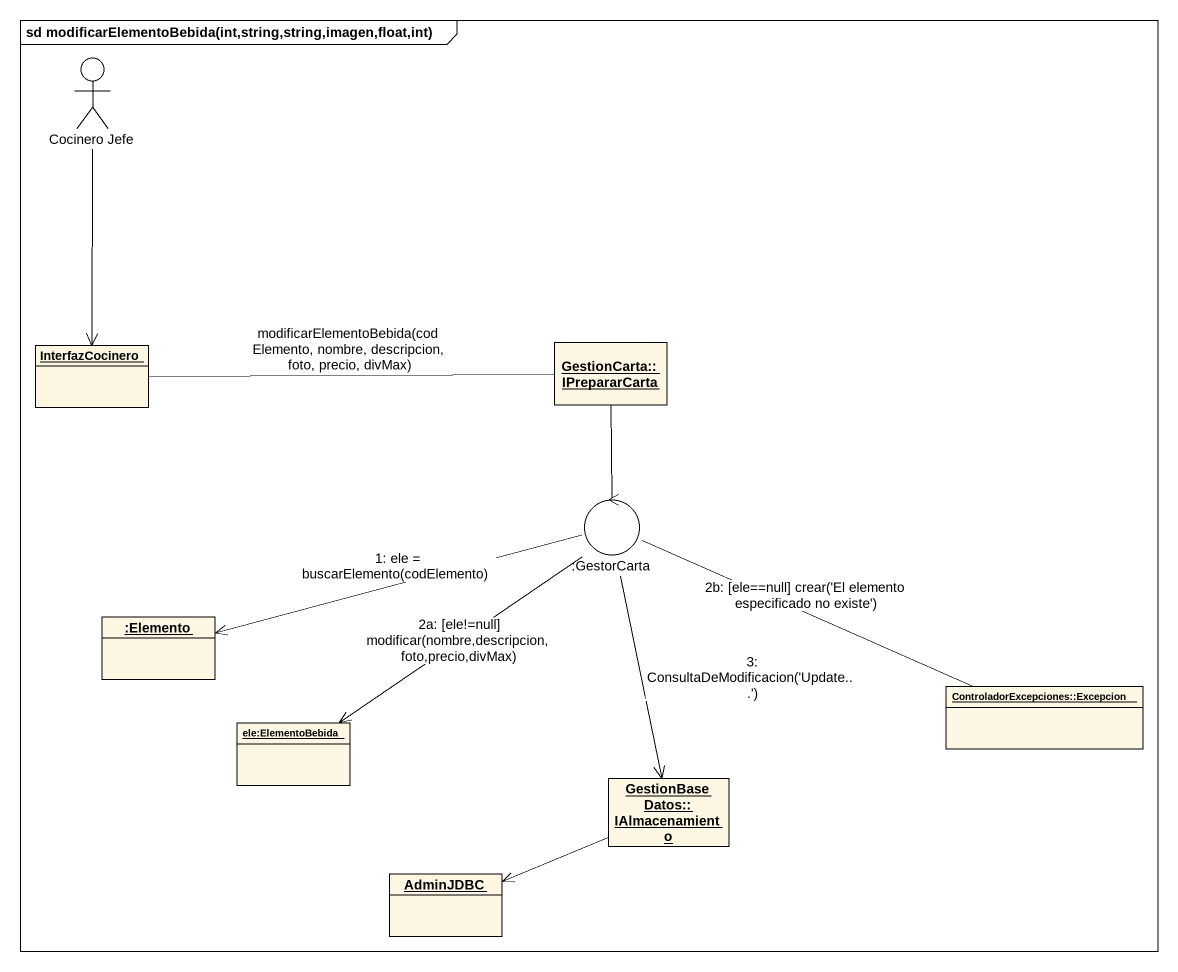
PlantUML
@startuml
mainframe sd modificarElementoBebida(int,string,string,imagen,float,int)
allowmixing
hide circle
hide empty members
actor "Cocinero Jefe" as Cocinero_Jefe
object InterfazCocinero
object "GestionCarta::IPrepararCarta" as GestionCarta_IPrepararCarta
control ":GestorCarta" as GestorCarta
object ":Elemento" as Elemento
object "ele:ElementoBebida" as ele_ElementoBebida
object "ControladorExcepciones::Excepcion" as ControladorExcepciones
object "GestionBaseDatos::IAlmacenamiento" as GestionBaseDatos
object AdminJDBC
Cocinero_Jefe --> InterfazCocinero
InterfazCocinero -right- GestionCarta_IPrepararCarta : modificarElementoBebida(codElemento, nombre, descripcion, foto, precio, divMax)
GestionCarta_IPrepararCarta -- GestorCarta
GestorCarta -left-> Elemento : 1: ele = buscarElemento(codElemento)
GestorCarta --> ele_ElementoBebida : 2a: [ele!=null] modificar(nombre,descripcion,foto,precio,divMax)
GestorCarta -right- ControladorExcepciones : 2b: [ele==null] crear('El elemento especificado no existe')
GestorCarta --> GestionBaseDatos : 3: ConsultaDeModificacion('Update...')
GestionBaseDatos -left-> AdminJDBC
@enduml
